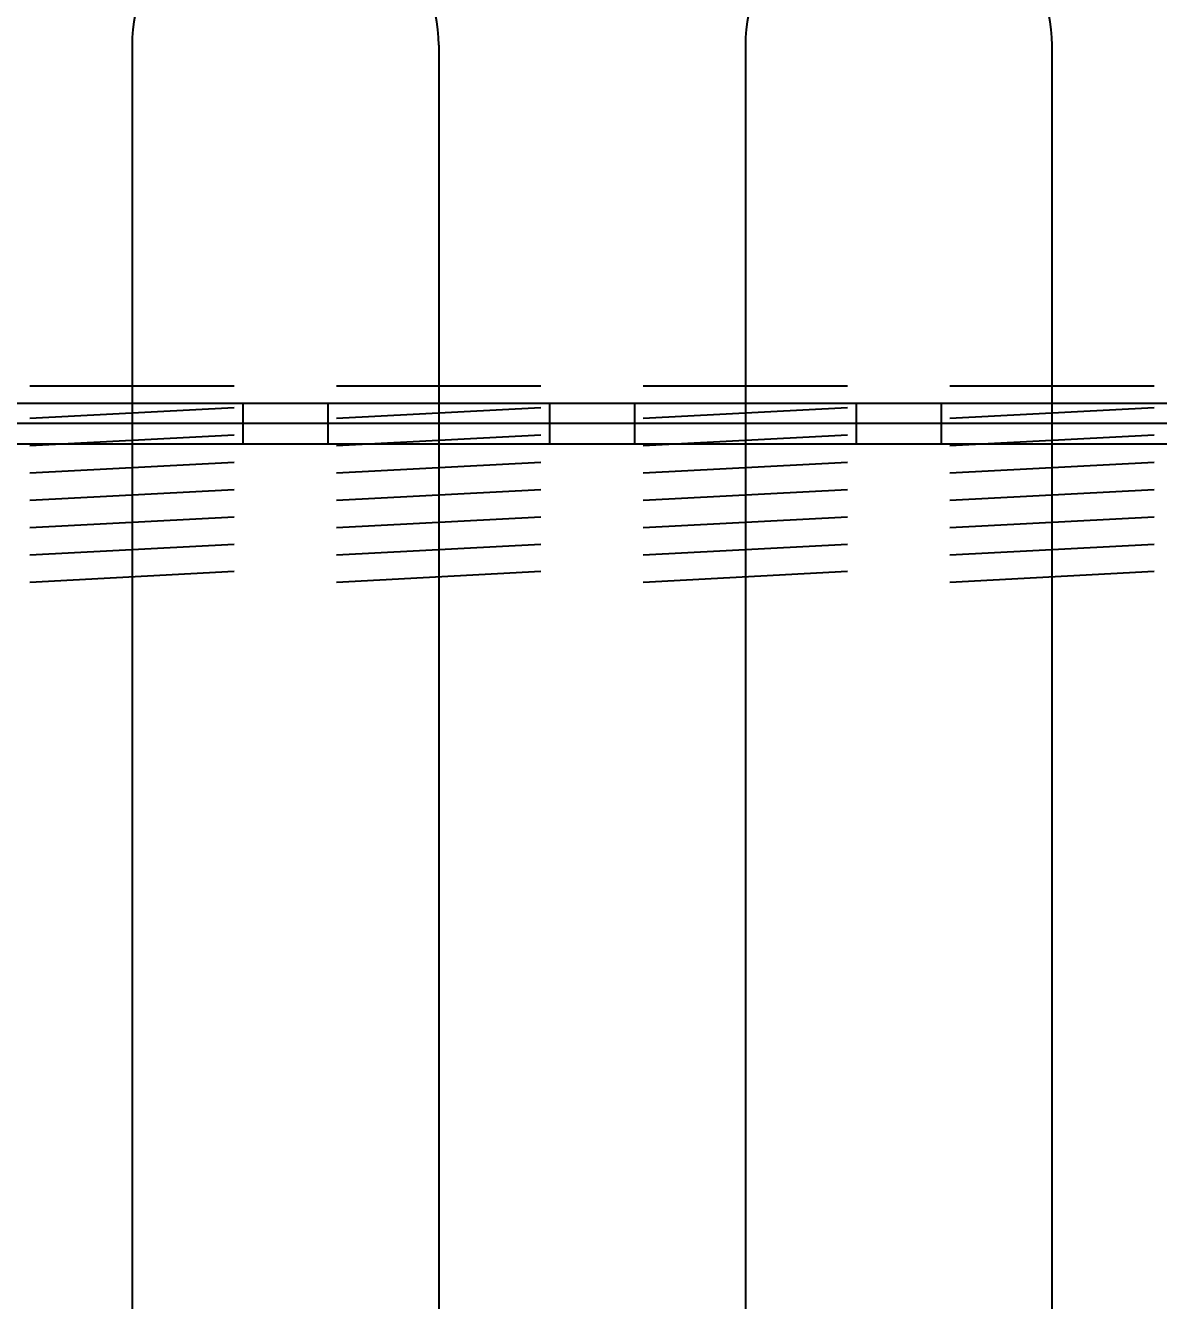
# Model space of a CAD drawing. Header units: millimetres. Extents: x 198973 to 311338, y 50799 to 196797.
# Drawn here: x 214620 to 214952.5, y 87846 to 88220.2 of the extents above; entities that cross this region are included whole.
import ezdxf

# ---------------------------------------------------------------- set-up
doc = ezdxf.new("R2010")
doc.units = ezdxf.units.MM
doc.header["$LTSCALE"] = 1000
doc.linetypes.add('CENTER', pattern=[2, 1.25, -0.25, 0.25, -0.25])
doc.linetypes.add('DOTE', pattern=[2.42, 2, -0.2, 0.02, -0.2])
for name, color, linetype in [('DOTE', 1, 'CENTER'), ('PUB_HATCH', 8, 'Continuous'), ('STAIR', 2, 'Continuous')]:
    doc.layers.add(name, color=color, linetype=linetype)
doc.styles.add('DIM_FONT', font='SIMPLEX.shx', dxfattribs={"width": 0.8})
doc.dimstyles.new('DIMN', dxfattribs={"dimtxt": 300, "dimasz": 1, "dimexe": 250, "dimexo": 300, "dimgap": 150, "dimtad": 1, "dimdec": 0, "dimzin": 0, "dimdsep": 46, "dimtxsty": 'DIM_FONT', "dimblk": '_DIMX', "dimcen": 0.09, "dimclrt": 7, "dimadec": 0, "dimazin": 0, "dimtfac": 1, "dimtdec": 0, "dimtix": 1, "dimtmove": 2, "dimatfit": 3, "dimldrblk": '_DIMX', "dimfxl": 1, "dimtolj": 1, "dimtzin": 0, "dimarcsym": 0})

# ---------------------------------------------------------------- blocks, each defined once
blk = doc.blocks.new('*D170')
at = {"layer": 'DEFPOINTS', "color": 0, "transparency": 16777216}
for p in [(220053.9, 103465.69), (218616.23, 101503.41), (208116.23, 81103.41)]:
    blk.add_point(p, dxfattribs=at)
at = {"layer": 'STAIR', "color": 0, "lineweight": -2, "transparency": 16777216}
for p, q in [((220053.9, 103463.69), (220053.9, 104644.26)), ((218616.23, 103461.69), (220053.9, 103463.69)), ((218616.23, 101803.41), (218616.23, 103461.69))]:
    blk.add_line(p, q, dxfattribs=at)
at = {"layer": 'STAIR', "color": 7, "transparency": 16777216, "insert": (219753.9, 104129.97), "char_height": 300, "attachment_point": 5, "rotation": 90, "style": 'DIM_FONT'}
blk.add_mtext('\\A1;10500', dxfattribs=at)
blk = doc.blocks.new('_DIMX')
blk.add_line((-150, 0), (150, 0))
at = {"const_width": 50}
blk.add_lwpolyline([(-70, -70), (70, 70)], dxfattribs=at)
blk = doc.blocks.new('*D171')
at = {"layer": 'DEFPOINTS', "color": 0, "transparency": 16777216}
for p in [(221109.59, 103729.45), (218616.23, 101503.41), (208116.23, 81103.41)]:
    blk.add_point(p, dxfattribs=at)
at = {"layer": 'STAIR', "color": 0, "lineweight": -2, "transparency": 16777216}
for p, q in [((221105.59, 101503.41), (221107.59, 103729.45)), ((221107.59, 103729.45), (222333.87, 103729.45)), ((218916.23, 101503.41), (221105.59, 101503.41))]:
    blk.add_line(p, q, dxfattribs=at)
at = {"layer": 'STAIR', "color": 7, "transparency": 16777216, "insert": (221796.73, 104029.45), "char_height": 300, "attachment_point": 5, "style": 'DIM_FONT'}
blk.add_mtext('\\A1;20400', dxfattribs=at)

msp = doc.modelspace()

# ---------------------------------------------------------------- linework, layer by layer
at = {"layer": 'DOTE', "linetype": 'DOTE'}
msp.add_line((221207.98, 88103.41), (204761.96, 88103.41), dxfattribs=at)
at = {"layer": 'PUB_HATCH'}
for p, q in [((214651.23, 88214.41), (214651.23, 87192.41)), ((214741.23, 88214.41), (214741.23, 87192.41)), ((214831.23, 88214.41), (214831.23, 87192.41)), ((214921.23, 87192.41), (214921.23, 88214.41)), ((213626.23, 88109.41), (215406.23, 88109.41)), ((213808.73, 88109.41), (215223.73, 88109.41)), ((213626.23, 88097.41), (215406.23, 88097.41))]:
    msp.add_line(p, q, dxfattribs=at)
at = {"layer": 'PUB_HATCH', "ltscale": 0.5}
for p, q in [((214621.23, 88114.41), (214681.23, 88114.41)), ((214621.23, 88114.41), (214681.23, 88114.41)), ((214621.23, 88114.41), (214681.23, 88114.41)), ((214621.23, 88114.41), (214681.23, 88114.41)), ((214621.23, 88114.41), (214681.23, 88114.41)), ((214621.23, 88114.41), (214681.23, 88114.41)), ((214621.23, 88114.41), (214681.23, 88114.41)), ((214621.23, 88114.41), (214681.23, 88114.41)), ((214621.23, 88114.41), (214681.23, 88114.41)), ((214621.23, 88114.41), (214681.23, 88114.41)), ((214621.23, 88114.41), (214681.23, 88114.41)), ((214621.23, 88114.41), (214681.23, 88114.41)), ((214621.23, 88114.41), (214681.23, 88114.41)), ((214621.23, 88114.41), (214681.23, 88114.41)), ((214621.23, 88114.41), (214681.23, 88114.41)), ((214621.23, 88114.41), (214681.23, 88114.41)), ((214621.23, 88114.41), (214681.23, 88114.41)), ((214621.23, 88114.41), (214681.23, 88114.41)), ((214621.23, 88114.41), (214681.23, 88114.41)), ((214621.23, 88114.41), (214681.23, 88114.41)), ((214621.23, 88114.41), (214681.23, 88114.41)), ((214621.23, 88114.41), (214681.23, 88114.41)), ((214621.23, 88114.41), (214681.23, 88114.41)), ((214621.23, 88114.41), (214681.23, 88114.41)), ((214621.23, 88114.41), (214681.23, 88114.41)), ((214621.23, 88114.41), (214681.23, 88114.41)), ((214711.23, 88114.41), (214771.23, 88114.41)), ((214711.23, 88114.41), (214771.23, 88114.41)), ((214711.23, 88114.41), (214771.23, 88114.41)), ((214711.23, 88114.41), (214771.23, 88114.41)), ((214711.23, 88114.41), (214771.23, 88114.41)), ((214711.23, 88114.41), (214771.23, 88114.41)), ((214711.23, 88114.41), (214771.23, 88114.41)), ((214711.23, 88114.41), (214771.23, 88114.41)), ((214711.23, 88114.41), (214771.23, 88114.41)), ((214711.23, 88114.41), (214771.23, 88114.41)), ((214711.23, 88114.41), (214771.23, 88114.41)), ((214711.23, 88114.41), (214771.23, 88114.41)), ((214711.23, 88114.41), (214771.23, 88114.41)), ((214711.23, 88114.41), (214771.23, 88114.41)), ((214711.23, 88114.41), (214771.23, 88114.41)), ((214711.23, 88114.41), (214771.23, 88114.41)), ((214711.23, 88114.41), (214771.23, 88114.41)), ((214711.23, 88114.41), (214771.23, 88114.41)), ((214711.23, 88114.41), (214771.23, 88114.41)), ((214711.23, 88114.41), (214771.23, 88114.41)), ((214711.23, 88114.41), (214771.23, 88114.41)), ((214711.23, 88114.41), (214771.23, 88114.41)), ((214711.23, 88114.41), (214771.23, 88114.41)), ((214711.23, 88114.41), (214771.23, 88114.41)), ((214711.23, 88114.41), (214771.23, 88114.41)), ((214711.23, 88114.41), (214771.23, 88114.41)), ((214801.23, 88114.41), (214861.23, 88114.41)), ((214801.23, 88114.41), (214861.23, 88114.41)), ((214801.23, 88114.41), (214861.23, 88114.41)), ((214801.23, 88114.41), (214861.23, 88114.41)), ((214801.23, 88114.41), (214861.23, 88114.41)), ((214801.23, 88114.41), (214861.23, 88114.41)), ((214801.23, 88114.41), (214861.23, 88114.41)), ((214801.23, 88114.41), (214861.23, 88114.41)), ((214801.23, 88114.41), (214861.23, 88114.41)), ((214801.23, 88114.41), (214861.23, 88114.41)), ((214801.23, 88114.41), (214861.23, 88114.41)), ((214801.23, 88114.41), (214861.23, 88114.41)), ((214801.23, 88114.41), (214861.23, 88114.41)), ((214801.23, 88114.41), (214861.23, 88114.41)), ((214801.23, 88114.41), (214861.23, 88114.41)), ((214801.23, 88114.41), (214861.23, 88114.41)), ((214801.23, 88114.41), (214861.23, 88114.41)), ((214801.23, 88114.41), (214861.23, 88114.41)), ((214801.23, 88114.41), (214861.23, 88114.41)), ((214801.23, 88114.41), (214861.23, 88114.41)), ((214801.23, 88114.41), (214861.23, 88114.41)), ((214801.23, 88114.41), (214861.23, 88114.41)), ((214801.23, 88114.41), (214861.23, 88114.41)), ((214801.23, 88114.41), (214861.23, 88114.41)), ((214801.23, 88114.41), (214861.23, 88114.41)), ((214801.23, 88114.41), (214861.23, 88114.41)), ((214891.23, 88114.41), (214951.23, 88114.41)), ((214891.23, 88114.41), (214951.23, 88114.41)), ((214891.23, 88114.41), (214951.23, 88114.41)), ((214891.23, 88114.41), (214951.23, 88114.41)), ((214891.23, 88114.41), (214951.23, 88114.41)), ((214891.23, 88114.41), (214951.23, 88114.41)), ((214891.23, 88114.41), (214951.23, 88114.41)), ((214891.23, 88114.41), (214951.23, 88114.41)), ((214891.23, 88114.41), (214951.23, 88114.41)), ((214891.23, 88114.41), (214951.23, 88114.41)), ((214891.23, 88114.41), (214951.23, 88114.41)), ((214891.23, 88114.41), (214951.23, 88114.41)), ((214891.23, 88114.41), (214951.23, 88114.41)), ((214891.23, 88114.41), (214951.23, 88114.41)), ((214891.23, 88114.41), (214951.23, 88114.41)), ((214891.23, 88114.41), (214951.23, 88114.41)), ((214891.23, 88114.41), (214951.23, 88114.41)), ((214891.23, 88114.41), (214951.23, 88114.41)), ((214891.23, 88114.41), (214951.23, 88114.41)), ((214891.23, 88114.41), (214951.23, 88114.41)), ((214891.23, 88114.41), (214951.23, 88114.41)), ((214891.23, 88114.41), (214951.23, 88114.41)), ((214891.23, 88114.41), (214951.23, 88114.41)), ((214891.23, 88114.41), (214951.23, 88114.41)), ((214891.23, 88114.41), (214951.23, 88114.41)), ((214891.23, 88114.41), (214951.23, 88114.41)), ((214681.23, 88107.99), (214621.23, 88104.84)), ((214681.23, 88107.99), (214621.23, 88104.84)), ((214681.23, 88107.99), (214621.23, 88104.84)), ((214681.23, 88107.99), (214621.23, 88104.84)), ((214681.23, 88107.99), (214621.23, 88104.84)), ((214681.23, 88107.99), (214621.23, 88104.84)), ((214681.23, 88107.99), (214621.23, 88104.84)), ((214681.23, 88107.99), (214621.23, 88104.84)), ((214681.23, 88107.99), (214621.23, 88104.84)), ((214681.23, 88107.99), (214621.23, 88104.84)), ((214681.23, 88107.99), (214621.23, 88104.84)), ((214681.23, 88107.99), (214621.23, 88104.84)), ((214681.23, 88107.99), (214621.23, 88104.84)), ((214681.23, 88107.99), (214621.23, 88104.84)), ((214681.23, 88107.99), (214621.23, 88104.84)), ((214681.23, 88107.99), (214621.23, 88104.84)), ((214681.23, 88107.99), (214621.23, 88104.84)), ((214681.23, 88107.99), (214621.23, 88104.84)), ((214681.23, 88107.99), (214621.23, 88104.84)), ((214681.23, 88107.99), (214621.23, 88104.84)), ((214681.23, 88107.99), (214621.23, 88104.84)), ((214681.23, 88107.99), (214621.23, 88104.84)), ((214681.23, 88107.99), (214621.23, 88104.84)), ((214681.23, 88107.99), (214621.23, 88104.84)), ((214681.23, 88107.99), (214621.23, 88104.84)), ((214681.23, 88107.99), (214621.23, 88104.84)), ((214683.73, 88109.41), (214683.73, 88097.41)), ((214708.73, 88109.41), (214708.73, 88097.41)), ((214771.23, 88107.99), (214711.23, 88104.84)), ((214771.23, 88107.99), (214711.23, 88104.84)), ((214771.23, 88107.99), (214711.23, 88104.84)), ((214771.23, 88107.99), (214711.23, 88104.84)), ((214771.23, 88107.99), (214711.23, 88104.84)), ((214771.23, 88107.99), (214711.23, 88104.84)), ((214771.23, 88107.99), (214711.23, 88104.84)), ((214771.23, 88107.99), (214711.23, 88104.84)), ((214771.23, 88107.99), (214711.23, 88104.84)), ((214771.23, 88107.99), (214711.23, 88104.84)), ((214771.23, 88107.99), (214711.23, 88104.84)), ((214771.23, 88107.99), (214711.23, 88104.84)), ((214771.23, 88107.99), (214711.23, 88104.84)), ((214771.23, 88107.99), (214711.23, 88104.84)), ((214771.23, 88107.99), (214711.23, 88104.84)), ((214771.23, 88107.99), (214711.23, 88104.84)), ((214771.23, 88107.99), (214711.23, 88104.84)), ((214771.23, 88107.99), (214711.23, 88104.84)), ((214771.23, 88107.99), (214711.23, 88104.84)), ((214771.23, 88107.99), (214711.23, 88104.84)), ((214771.23, 88107.99), (214711.23, 88104.84)), ((214771.23, 88107.99), (214711.23, 88104.84)), ((214771.23, 88107.99), (214711.23, 88104.84)), ((214771.23, 88107.99), (214711.23, 88104.84)), ((214771.23, 88107.99), (214711.23, 88104.84)), ((214771.23, 88107.99), (214711.23, 88104.84)), ((214773.73, 88109.41), (214773.73, 88097.41)), ((214798.73, 88109.41), (214798.73, 88097.41)), ((214861.23, 88107.99), (214801.23, 88104.84)), ((214861.23, 88107.99), (214801.23, 88104.84)), ((214861.23, 88107.99), (214801.23, 88104.84)), ((214861.23, 88107.99), (214801.23, 88104.84)), ((214861.23, 88107.99), (214801.23, 88104.84)), ((214861.23, 88107.99), (214801.23, 88104.84)), ((214861.23, 88107.99), (214801.23, 88104.84)), ((214861.23, 88107.99), (214801.23, 88104.84)), ((214861.23, 88107.99), (214801.23, 88104.84)), ((214861.23, 88107.99), (214801.23, 88104.84)), ((214861.23, 88107.99), (214801.23, 88104.84)), ((214861.23, 88107.99), (214801.23, 88104.84)), ((214861.23, 88107.99), (214801.23, 88104.84)), ((214861.23, 88107.99), (214801.23, 88104.84)), ((214861.23, 88107.99), (214801.23, 88104.84)), ((214861.23, 88107.99), (214801.23, 88104.84)), ((214861.23, 88107.99), (214801.23, 88104.84)), ((214861.23, 88107.99), (214801.23, 88104.84)), ((214861.23, 88107.99), (214801.23, 88104.84)), ((214861.23, 88107.99), (214801.23, 88104.84)), ((214861.23, 88107.99), (214801.23, 88104.84)), ((214861.23, 88107.99), (214801.23, 88104.84)), ((214861.23, 88107.99), (214801.23, 88104.84)), ((214861.23, 88107.99), (214801.23, 88104.84)), ((214861.23, 88107.99), (214801.23, 88104.84)), ((214861.23, 88107.99), (214801.23, 88104.84)), ((214863.73, 88109.41), (214863.73, 88097.41)), ((214888.73, 88109.41), (214888.73, 88097.41)), ((214951.23, 88107.99), (214891.23, 88104.84)), ((214951.23, 88107.99), (214891.23, 88104.84)), ((214951.23, 88107.99), (214891.23, 88104.84)), ((214951.23, 88107.99), (214891.23, 88104.84)), ((214951.23, 88107.99), (214891.23, 88104.84)), ((214951.23, 88107.99), (214891.23, 88104.84)), ((214951.23, 88107.99), (214891.23, 88104.84)), ((214951.23, 88107.99), (214891.23, 88104.84)), ((214951.23, 88107.99), (214891.23, 88104.84)), ((214951.23, 88107.99), (214891.23, 88104.84)), ((214951.23, 88107.99), (214891.23, 88104.84)), ((214951.23, 88107.99), (214891.23, 88104.84)), ((214951.23, 88107.99), (214891.23, 88104.84)), ((214951.23, 88107.99), (214891.23, 88104.84)), ((214951.23, 88107.99), (214891.23, 88104.84)), ((214951.23, 88107.99), (214891.23, 88104.84)), ((214951.23, 88107.99), (214891.23, 88104.84)), ((214951.23, 88107.99), (214891.23, 88104.84)), ((214951.23, 88107.99), (214891.23, 88104.84)), ((214951.23, 88107.99), (214891.23, 88104.84)), ((214951.23, 88107.99), (214891.23, 88104.84)), ((214951.23, 88107.99), (214891.23, 88104.84)), ((214951.23, 88107.99), (214891.23, 88104.84)), ((214951.23, 88107.99), (214891.23, 88104.84)), ((214951.23, 88107.99), (214891.23, 88104.84)), ((214951.23, 88107.99), (214891.23, 88104.84)), ((214681.23, 88099.98), (214621.23, 88096.83)), ((214681.23, 88099.98), (214621.23, 88096.83)), ((214681.23, 88099.98), (214621.23, 88096.83)), ((214681.23, 88099.98), (214621.23, 88096.83)), ((214681.23, 88099.98), (214621.23, 88096.83)), ((214681.23, 88099.98), (214621.23, 88096.83)), ((214681.23, 88099.98), (214621.23, 88096.83)), ((214681.23, 88099.98), (214621.23, 88096.83)), ((214681.23, 88099.98), (214621.23, 88096.83)), ((214681.23, 88099.98), (214621.23, 88096.83)), ((214681.23, 88099.98), (214621.23, 88096.83)), ((214681.23, 88099.98), (214621.23, 88096.83)), ((214681.23, 88099.98), (214621.23, 88096.83)), ((214681.23, 88099.98), (214621.23, 88096.83)), ((214681.23, 88099.98), (214621.23, 88096.83)), ((214681.23, 88099.98), (214621.23, 88096.83)), ((214681.23, 88099.98), (214621.23, 88096.83)), ((214681.23, 88099.98), (214621.23, 88096.83)), ((214681.23, 88099.98), (214621.23, 88096.83)), ((214681.23, 88099.98), (214621.23, 88096.83)), ((214681.23, 88099.98), (214621.23, 88096.83)), ((214681.23, 88099.98), (214621.23, 88096.83)), ((214681.23, 88099.98), (214621.23, 88096.83)), ((214681.23, 88099.98), (214621.23, 88096.83)), ((214681.23, 88099.98), (214621.23, 88096.83)), ((214681.23, 88099.98), (214621.23, 88096.83)), ((214771.23, 88099.98), (214711.23, 88096.83)), ((214771.23, 88099.98), (214711.23, 88096.83)), ((214771.23, 88099.98), (214711.23, 88096.83)), ((214771.23, 88099.98), (214711.23, 88096.83)), ((214771.23, 88099.98), (214711.23, 88096.83)), ((214771.23, 88099.98), (214711.23, 88096.83)), ((214771.23, 88099.98), (214711.23, 88096.83)), ((214771.23, 88099.98), (214711.23, 88096.83)), ((214771.23, 88099.98), (214711.23, 88096.83)), ((214771.23, 88099.98), (214711.23, 88096.83)), ((214771.23, 88099.98), (214711.23, 88096.83)), ((214771.23, 88099.98), (214711.23, 88096.83)), ((214771.23, 88099.98), (214711.23, 88096.83)), ((214771.23, 88099.98), (214711.23, 88096.83)), ((214771.23, 88099.98), (214711.23, 88096.83)), ((214771.23, 88099.98), (214711.23, 88096.83)), ((214771.23, 88099.98), (214711.23, 88096.83)), ((214771.23, 88099.98), (214711.23, 88096.83)), ((214771.23, 88099.98), (214711.23, 88096.83)), ((214771.23, 88099.98), (214711.23, 88096.83)), ((214771.23, 88099.98), (214711.23, 88096.83)), ((214771.23, 88099.98), (214711.23, 88096.83)), ((214771.23, 88099.98), (214711.23, 88096.83)), ((214771.23, 88099.98), (214711.23, 88096.83)), ((214771.23, 88099.98), (214711.23, 88096.83)), ((214771.23, 88099.98), (214711.23, 88096.83)), ((214861.23, 88099.98), (214801.23, 88096.83)), ((214861.23, 88099.98), (214801.23, 88096.83)), ((214861.23, 88099.98), (214801.23, 88096.83)), ((214861.23, 88099.98), (214801.23, 88096.83)), ((214861.23, 88099.98), (214801.23, 88096.83)), ((214861.23, 88099.98), (214801.23, 88096.83)), ((214861.23, 88099.98), (214801.23, 88096.83)), ((214861.23, 88099.98), (214801.23, 88096.83)), ((214861.23, 88099.98), (214801.23, 88096.83)), ((214861.23, 88099.98), (214801.23, 88096.83)), ((214861.23, 88099.98), (214801.23, 88096.83)), ((214861.23, 88099.98), (214801.23, 88096.83)), ((214861.23, 88099.98), (214801.23, 88096.83)), ((214861.23, 88099.98), (214801.23, 88096.83)), ((214861.23, 88099.98), (214801.23, 88096.83)), ((214861.23, 88099.98), (214801.23, 88096.83)), ((214861.23, 88099.98), (214801.23, 88096.83)), ((214861.23, 88099.98), (214801.23, 88096.83)), ((214861.23, 88099.98), (214801.23, 88096.83)), ((214861.23, 88099.98), (214801.23, 88096.83)), ((214861.23, 88099.98), (214801.23, 88096.83)), ((214861.23, 88099.98), (214801.23, 88096.83)), ((214861.23, 88099.98), (214801.23, 88096.83)), ((214861.23, 88099.98), (214801.23, 88096.83)), ((214861.23, 88099.98), (214801.23, 88096.83)), ((214861.23, 88099.98), (214801.23, 88096.83)), ((214951.23, 88099.98), (214891.23, 88096.83)), ((214951.23, 88099.98), (214891.23, 88096.83)), ((214951.23, 88099.98), (214891.23, 88096.83)), ((214951.23, 88099.98), (214891.23, 88096.83)), ((214951.23, 88099.98), (214891.23, 88096.83)), ((214951.23, 88099.98), (214891.23, 88096.83)), ((214951.23, 88099.98), (214891.23, 88096.83)), ((214951.23, 88099.98), (214891.23, 88096.83)), ((214951.23, 88099.98), (214891.23, 88096.83)), ((214951.23, 88099.98), (214891.23, 88096.83)), ((214951.23, 88099.98), (214891.23, 88096.83)), ((214951.23, 88099.98), (214891.23, 88096.83)), ((214951.23, 88099.98), (214891.23, 88096.83)), ((214951.23, 88099.98), (214891.23, 88096.83)), ((214951.23, 88099.98), (214891.23, 88096.83)), ((214951.23, 88099.98), (214891.23, 88096.83)), ((214951.23, 88099.98), (214891.23, 88096.83)), ((214951.23, 88099.98), (214891.23, 88096.83)), ((214951.23, 88099.98), (214891.23, 88096.83)), ((214951.23, 88099.98), (214891.23, 88096.83)), ((214951.23, 88099.98), (214891.23, 88096.83)), ((214951.23, 88099.98), (214891.23, 88096.83)), ((214951.23, 88099.98), (214891.23, 88096.83)), ((214951.23, 88099.98), (214891.23, 88096.83)), ((214951.23, 88099.98), (214891.23, 88096.83)), ((214951.23, 88099.98), (214891.23, 88096.83)), ((214681.23, 88091.97), (214621.23, 88088.82)), ((214681.23, 88091.97), (214621.23, 88088.82)), ((214681.23, 88091.97), (214621.23, 88088.82)), ((214681.23, 88091.97), (214621.23, 88088.82)), ((214681.23, 88091.97), (214621.23, 88088.82)), ((214681.23, 88091.97), (214621.23, 88088.82)), ((214681.23, 88091.97), (214621.23, 88088.82)), ((214681.23, 88091.97), (214621.23, 88088.82)), ((214681.23, 88091.97), (214621.23, 88088.82)), ((214681.23, 88091.97), (214621.23, 88088.82)), ((214681.23, 88091.97), (214621.23, 88088.82)), ((214681.23, 88091.97), (214621.23, 88088.82)), ((214681.23, 88091.97), (214621.23, 88088.82)), ((214681.23, 88091.97), (214621.23, 88088.82)), ((214681.23, 88091.97), (214621.23, 88088.82)), ((214681.23, 88091.97), (214621.23, 88088.82)), ((214681.23, 88091.97), (214621.23, 88088.82)), ((214681.23, 88091.97), (214621.23, 88088.82)), ((214681.23, 88091.97), (214621.23, 88088.82)), ((214681.23, 88091.97), (214621.23, 88088.82)), ((214681.23, 88091.97), (214621.23, 88088.82)), ((214681.23, 88091.97), (214621.23, 88088.82)), ((214681.23, 88091.97), (214621.23, 88088.82)), ((214681.23, 88091.97), (214621.23, 88088.82)), ((214681.23, 88091.97), (214621.23, 88088.82)), ((214681.23, 88091.97), (214621.23, 88088.82)), ((214771.23, 88091.97), (214711.23, 88088.82)), ((214771.23, 88091.97), (214711.23, 88088.82)), ((214771.23, 88091.97), (214711.23, 88088.82)), ((214771.23, 88091.97), (214711.23, 88088.82)), ((214771.23, 88091.97), (214711.23, 88088.82)), ((214771.23, 88091.97), (214711.23, 88088.82)), ((214771.23, 88091.97), (214711.23, 88088.82)), ((214771.23, 88091.97), (214711.23, 88088.82)), ((214771.23, 88091.97), (214711.23, 88088.82)), ((214771.23, 88091.97), (214711.23, 88088.82)), ((214771.23, 88091.97), (214711.23, 88088.82)), ((214771.23, 88091.97), (214711.23, 88088.82)), ((214771.23, 88091.97), (214711.23, 88088.82)), ((214771.23, 88091.97), (214711.23, 88088.82)), ((214771.23, 88091.97), (214711.23, 88088.82)), ((214771.23, 88091.97), (214711.23, 88088.82)), ((214771.23, 88091.97), (214711.23, 88088.82)), ((214771.23, 88091.97), (214711.23, 88088.82)), ((214771.23, 88091.97), (214711.23, 88088.82)), ((214771.23, 88091.97), (214711.23, 88088.82)), ((214771.23, 88091.97), (214711.23, 88088.82)), ((214771.23, 88091.97), (214711.23, 88088.82)), ((214771.23, 88091.97), (214711.23, 88088.82)), ((214771.23, 88091.97), (214711.23, 88088.82)), ((214771.23, 88091.97), (214711.23, 88088.82)), ((214771.23, 88091.97), (214711.23, 88088.82)), ((214861.23, 88091.97), (214801.23, 88088.82)), ((214861.23, 88091.97), (214801.23, 88088.82)), ((214861.23, 88091.97), (214801.23, 88088.82)), ((214861.23, 88091.97), (214801.23, 88088.82)), ((214861.23, 88091.97), (214801.23, 88088.82)), ((214861.23, 88091.97), (214801.23, 88088.82)), ((214861.23, 88091.97), (214801.23, 88088.82)), ((214861.23, 88091.97), (214801.23, 88088.82)), ((214861.23, 88091.97), (214801.23, 88088.82)), ((214861.23, 88091.97), (214801.23, 88088.82)), ((214861.23, 88091.97), (214801.23, 88088.82)), ((214861.23, 88091.97), (214801.23, 88088.82)), ((214861.23, 88091.97), (214801.23, 88088.82)), ((214861.23, 88091.97), (214801.23, 88088.82)), ((214861.23, 88091.97), (214801.23, 88088.82)), ((214861.23, 88091.97), (214801.23, 88088.82)), ((214861.23, 88091.97), (214801.23, 88088.82)), ((214861.23, 88091.97), (214801.23, 88088.82)), ((214861.23, 88091.97), (214801.23, 88088.82)), ((214861.23, 88091.97), (214801.23, 88088.82)), ((214861.23, 88091.97), (214801.23, 88088.82)), ((214861.23, 88091.97), (214801.23, 88088.82)), ((214861.23, 88091.97), (214801.23, 88088.82)), ((214861.23, 88091.97), (214801.23, 88088.82)), ((214861.23, 88091.97), (214801.23, 88088.82)), ((214861.23, 88091.97), (214801.23, 88088.82)), ((214951.23, 88091.97), (214891.23, 88088.82)), ((214951.23, 88091.97), (214891.23, 88088.82)), ((214951.23, 88091.97), (214891.23, 88088.82)), ((214951.23, 88091.97), (214891.23, 88088.82)), ((214951.23, 88091.97), (214891.23, 88088.82)), ((214951.23, 88091.97), (214891.23, 88088.82)), ((214951.23, 88091.97), (214891.23, 88088.82)), ((214951.23, 88091.97), (214891.23, 88088.82)), ((214951.23, 88091.97), (214891.23, 88088.82)), ((214951.23, 88091.97), (214891.23, 88088.82)), ((214951.23, 88091.97), (214891.23, 88088.82)), ((214951.23, 88091.97), (214891.23, 88088.82)), ((214951.23, 88091.97), (214891.23, 88088.82)), ((214951.23, 88091.97), (214891.23, 88088.82)), ((214951.23, 88091.97), (214891.23, 88088.82)), ((214951.23, 88091.97), (214891.23, 88088.82)), ((214951.23, 88091.97), (214891.23, 88088.82)), ((214951.23, 88091.97), (214891.23, 88088.82)), ((214951.23, 88091.97), (214891.23, 88088.82)), ((214951.23, 88091.97), (214891.23, 88088.82)), ((214951.23, 88091.97), (214891.23, 88088.82)), ((214951.23, 88091.97), (214891.23, 88088.82)), ((214951.23, 88091.97), (214891.23, 88088.82)), ((214951.23, 88091.97), (214891.23, 88088.82)), ((214951.23, 88091.97), (214891.23, 88088.82)), ((214951.23, 88091.97), (214891.23, 88088.82)), ((214681.23, 88083.95), (214621.23, 88080.81)), ((214681.23, 88083.95), (214621.23, 88080.81)), ((214681.23, 88083.95), (214621.23, 88080.81)), ((214681.23, 88083.95), (214621.23, 88080.81)), ((214681.23, 88083.95), (214621.23, 88080.81)), ((214681.23, 88083.95), (214621.23, 88080.81)), ((214681.23, 88083.95), (214621.23, 88080.81)), ((214681.23, 88083.95), (214621.23, 88080.81)), ((214681.23, 88083.95), (214621.23, 88080.81)), ((214681.23, 88083.95), (214621.23, 88080.81)), ((214681.23, 88083.95), (214621.23, 88080.81)), ((214681.23, 88083.95), (214621.23, 88080.81)), ((214681.23, 88083.95), (214621.23, 88080.81)), ((214681.23, 88083.95), (214621.23, 88080.81)), ((214681.23, 88083.95), (214621.23, 88080.81)), ((214681.23, 88083.95), (214621.23, 88080.81)), ((214681.23, 88083.95), (214621.23, 88080.81)), ((214681.23, 88083.95), (214621.23, 88080.81)), ((214681.23, 88083.95), (214621.23, 88080.81)), ((214681.23, 88083.95), (214621.23, 88080.81)), ((214681.23, 88083.95), (214621.23, 88080.81)), ((214681.23, 88083.95), (214621.23, 88080.81)), ((214681.23, 88083.95), (214621.23, 88080.81)), ((214681.23, 88083.95), (214621.23, 88080.81)), ((214681.23, 88083.95), (214621.23, 88080.81)), ((214681.23, 88083.95), (214621.23, 88080.81)), ((214771.23, 88083.95), (214711.23, 88080.81)), ((214771.23, 88083.95), (214711.23, 88080.81)), ((214771.23, 88083.95), (214711.23, 88080.81)), ((214771.23, 88083.95), (214711.23, 88080.81)), ((214771.23, 88083.95), (214711.23, 88080.81)), ((214771.23, 88083.95), (214711.23, 88080.81)), ((214771.23, 88083.95), (214711.23, 88080.81)), ((214771.23, 88083.95), (214711.23, 88080.81)), ((214771.23, 88083.95), (214711.23, 88080.81)), ((214771.23, 88083.95), (214711.23, 88080.81)), ((214771.23, 88083.95), (214711.23, 88080.81)), ((214771.23, 88083.95), (214711.23, 88080.81)), ((214771.23, 88083.95), (214711.23, 88080.81)), ((214771.23, 88083.95), (214711.23, 88080.81)), ((214771.23, 88083.95), (214711.23, 88080.81)), ((214771.23, 88083.95), (214711.23, 88080.81)), ((214771.23, 88083.95), (214711.23, 88080.81)), ((214771.23, 88083.95), (214711.23, 88080.81)), ((214771.23, 88083.95), (214711.23, 88080.81)), ((214771.23, 88083.95), (214711.23, 88080.81)), ((214771.23, 88083.95), (214711.23, 88080.81)), ((214771.23, 88083.95), (214711.23, 88080.81)), ((214771.23, 88083.95), (214711.23, 88080.81)), ((214771.23, 88083.95), (214711.23, 88080.81)), ((214771.23, 88083.95), (214711.23, 88080.81)), ((214771.23, 88083.95), (214711.23, 88080.81)), ((214861.23, 88083.95), (214801.23, 88080.81)), ((214861.23, 88083.95), (214801.23, 88080.81)), ((214861.23, 88083.95), (214801.23, 88080.81)), ((214861.23, 88083.95), (214801.23, 88080.81)), ((214861.23, 88083.95), (214801.23, 88080.81)), ((214861.23, 88083.95), (214801.23, 88080.81)), ((214861.23, 88083.95), (214801.23, 88080.81)), ((214861.23, 88083.95), (214801.23, 88080.81)), ((214861.23, 88083.95), (214801.23, 88080.81)), ((214861.23, 88083.95), (214801.23, 88080.81)), ((214861.23, 88083.95), (214801.23, 88080.81)), ((214861.23, 88083.95), (214801.23, 88080.81)), ((214861.23, 88083.95), (214801.23, 88080.81)), ((214861.23, 88083.95), (214801.23, 88080.81)), ((214861.23, 88083.95), (214801.23, 88080.81)), ((214861.23, 88083.95), (214801.23, 88080.81)), ((214861.23, 88083.95), (214801.23, 88080.81)), ((214861.23, 88083.95), (214801.23, 88080.81)), ((214861.23, 88083.95), (214801.23, 88080.81)), ((214861.23, 88083.95), (214801.23, 88080.81)), ((214861.23, 88083.95), (214801.23, 88080.81)), ((214861.23, 88083.95), (214801.23, 88080.81)), ((214861.23, 88083.95), (214801.23, 88080.81)), ((214861.23, 88083.95), (214801.23, 88080.81)), ((214861.23, 88083.95), (214801.23, 88080.81)), ((214861.23, 88083.95), (214801.23, 88080.81)), ((214951.23, 88083.95), (214891.23, 88080.81)), ((214951.23, 88083.95), (214891.23, 88080.81)), ((214951.23, 88083.95), (214891.23, 88080.81)), ((214951.23, 88083.95), (214891.23, 88080.81)), ((214951.23, 88083.95), (214891.23, 88080.81)), ((214951.23, 88083.95), (214891.23, 88080.81)), ((214951.23, 88083.95), (214891.23, 88080.81)), ((214951.23, 88083.95), (214891.23, 88080.81)), ((214951.23, 88083.95), (214891.23, 88080.81)), ((214951.23, 88083.95), (214891.23, 88080.81)), ((214951.23, 88083.95), (214891.23, 88080.81)), ((214951.23, 88083.95), (214891.23, 88080.81)), ((214951.23, 88083.95), (214891.23, 88080.81)), ((214951.23, 88083.95), (214891.23, 88080.81)), ((214951.23, 88083.95), (214891.23, 88080.81)), ((214951.23, 88083.95), (214891.23, 88080.81)), ((214951.23, 88083.95), (214891.23, 88080.81)), ((214951.23, 88083.95), (214891.23, 88080.81)), ((214951.23, 88083.95), (214891.23, 88080.81)), ((214951.23, 88083.95), (214891.23, 88080.81)), ((214951.23, 88083.95), (214891.23, 88080.81)), ((214951.23, 88083.95), (214891.23, 88080.81)), ((214951.23, 88083.95), (214891.23, 88080.81)), ((214951.23, 88083.95), (214891.23, 88080.81)), ((214951.23, 88083.95), (214891.23, 88080.81)), ((214951.23, 88083.95), (214891.23, 88080.81)), ((214681.23, 88075.94), (214621.23, 88072.8)), ((214681.23, 88075.94), (214621.23, 88072.8)), ((214681.23, 88075.94), (214621.23, 88072.8)), ((214681.23, 88075.94), (214621.23, 88072.8)), ((214681.23, 88075.94), (214621.23, 88072.8)), ((214681.23, 88075.94), (214621.23, 88072.8)), ((214681.23, 88075.94), (214621.23, 88072.8)), ((214681.23, 88075.94), (214621.23, 88072.8)), ((214681.23, 88075.94), (214621.23, 88072.8)), ((214681.23, 88075.94), (214621.23, 88072.8)), ((214681.23, 88075.94), (214621.23, 88072.8)), ((214681.23, 88075.94), (214621.23, 88072.8)), ((214681.23, 88075.94), (214621.23, 88072.8)), ((214681.23, 88075.94), (214621.23, 88072.8)), ((214681.23, 88075.94), (214621.23, 88072.8)), ((214681.23, 88075.94), (214621.23, 88072.8)), ((214681.23, 88075.94), (214621.23, 88072.8)), ((214681.23, 88075.94), (214621.23, 88072.8)), ((214681.23, 88075.94), (214621.23, 88072.8)), ((214681.23, 88075.94), (214621.23, 88072.8)), ((214681.23, 88075.94), (214621.23, 88072.8)), ((214681.23, 88075.94), (214621.23, 88072.8)), ((214681.23, 88075.94), (214621.23, 88072.8)), ((214681.23, 88075.94), (214621.23, 88072.8)), ((214681.23, 88075.94), (214621.23, 88072.8)), ((214681.23, 88075.94), (214621.23, 88072.8)), ((214771.23, 88075.94), (214711.23, 88072.8)), ((214771.23, 88075.94), (214711.23, 88072.8)), ((214771.23, 88075.94), (214711.23, 88072.8)), ((214771.23, 88075.94), (214711.23, 88072.8)), ((214771.23, 88075.94), (214711.23, 88072.8)), ((214771.23, 88075.94), (214711.23, 88072.8)), ((214771.23, 88075.94), (214711.23, 88072.8)), ((214771.23, 88075.94), (214711.23, 88072.8)), ((214771.23, 88075.94), (214711.23, 88072.8)), ((214771.23, 88075.94), (214711.23, 88072.8)), ((214771.23, 88075.94), (214711.23, 88072.8)), ((214771.23, 88075.94), (214711.23, 88072.8)), ((214771.23, 88075.94), (214711.23, 88072.8)), ((214771.23, 88075.94), (214711.23, 88072.8)), ((214771.23, 88075.94), (214711.23, 88072.8)), ((214771.23, 88075.94), (214711.23, 88072.8)), ((214771.23, 88075.94), (214711.23, 88072.8)), ((214771.23, 88075.94), (214711.23, 88072.8)), ((214771.23, 88075.94), (214711.23, 88072.8)), ((214771.23, 88075.94), (214711.23, 88072.8)), ((214771.23, 88075.94), (214711.23, 88072.8)), ((214771.23, 88075.94), (214711.23, 88072.8)), ((214771.23, 88075.94), (214711.23, 88072.8)), ((214771.23, 88075.94), (214711.23, 88072.8)), ((214771.23, 88075.94), (214711.23, 88072.8)), ((214771.23, 88075.94), (214711.23, 88072.8)), ((214861.23, 88075.94), (214801.23, 88072.8)), ((214861.23, 88075.94), (214801.23, 88072.8)), ((214861.23, 88075.94), (214801.23, 88072.8)), ((214861.23, 88075.94), (214801.23, 88072.8)), ((214861.23, 88075.94), (214801.23, 88072.8)), ((214861.23, 88075.94), (214801.23, 88072.8)), ((214861.23, 88075.94), (214801.23, 88072.8)), ((214861.23, 88075.94), (214801.23, 88072.8)), ((214861.23, 88075.94), (214801.23, 88072.8)), ((214861.23, 88075.94), (214801.23, 88072.8)), ((214861.23, 88075.94), (214801.23, 88072.8)), ((214861.23, 88075.94), (214801.23, 88072.8)), ((214861.23, 88075.94), (214801.23, 88072.8)), ((214861.23, 88075.94), (214801.23, 88072.8)), ((214861.23, 88075.94), (214801.23, 88072.8)), ((214861.23, 88075.94), (214801.23, 88072.8)), ((214861.23, 88075.94), (214801.23, 88072.8)), ((214861.23, 88075.94), (214801.23, 88072.8)), ((214861.23, 88075.94), (214801.23, 88072.8)), ((214861.23, 88075.94), (214801.23, 88072.8)), ((214861.23, 88075.94), (214801.23, 88072.8)), ((214861.23, 88075.94), (214801.23, 88072.8)), ((214861.23, 88075.94), (214801.23, 88072.8)), ((214861.23, 88075.94), (214801.23, 88072.8)), ((214861.23, 88075.94), (214801.23, 88072.8)), ((214861.23, 88075.94), (214801.23, 88072.8)), ((214951.23, 88075.94), (214891.23, 88072.8)), ((214951.23, 88075.94), (214891.23, 88072.8)), ((214951.23, 88075.94), (214891.23, 88072.8)), ((214951.23, 88075.94), (214891.23, 88072.8)), ((214951.23, 88075.94), (214891.23, 88072.8)), ((214951.23, 88075.94), (214891.23, 88072.8)), ((214951.23, 88075.94), (214891.23, 88072.8)), ((214951.23, 88075.94), (214891.23, 88072.8)), ((214951.23, 88075.94), (214891.23, 88072.8)), ((214951.23, 88075.94), (214891.23, 88072.8)), ((214951.23, 88075.94), (214891.23, 88072.8)), ((214951.23, 88075.94), (214891.23, 88072.8)), ((214951.23, 88075.94), (214891.23, 88072.8)), ((214951.23, 88075.94), (214891.23, 88072.8)), ((214951.23, 88075.94), (214891.23, 88072.8)), ((214951.23, 88075.94), (214891.23, 88072.8)), ((214951.23, 88075.94), (214891.23, 88072.8)), ((214951.23, 88075.94), (214891.23, 88072.8)), ((214951.23, 88075.94), (214891.23, 88072.8)), ((214951.23, 88075.94), (214891.23, 88072.8)), ((214951.23, 88075.94), (214891.23, 88072.8)), ((214951.23, 88075.94), (214891.23, 88072.8)), ((214951.23, 88075.94), (214891.23, 88072.8)), ((214951.23, 88075.94), (214891.23, 88072.8)), ((214951.23, 88075.94), (214891.23, 88072.8)), ((214951.23, 88075.94), (214891.23, 88072.8)), ((214681.23, 88067.93), (214621.23, 88064.79)), ((214681.23, 88067.93), (214621.23, 88064.79)), ((214681.23, 88067.93), (214621.23, 88064.79)), ((214681.23, 88067.93), (214621.23, 88064.79)), ((214681.23, 88067.93), (214621.23, 88064.79)), ((214681.23, 88067.93), (214621.23, 88064.79)), ((214681.23, 88067.93), (214621.23, 88064.79)), ((214681.23, 88067.93), (214621.23, 88064.79)), ((214681.23, 88067.93), (214621.23, 88064.79)), ((214681.23, 88067.93), (214621.23, 88064.79)), ((214681.23, 88067.93), (214621.23, 88064.79)), ((214681.23, 88067.93), (214621.23, 88064.79)), ((214681.23, 88067.93), (214621.23, 88064.79)), ((214681.23, 88067.93), (214621.23, 88064.79)), ((214681.23, 88067.93), (214621.23, 88064.79)), ((214681.23, 88067.93), (214621.23, 88064.79)), ((214681.23, 88067.93), (214621.23, 88064.79)), ((214681.23, 88067.93), (214621.23, 88064.79)), ((214681.23, 88067.93), (214621.23, 88064.79)), ((214681.23, 88067.93), (214621.23, 88064.79)), ((214681.23, 88067.93), (214621.23, 88064.79)), ((214681.23, 88067.93), (214621.23, 88064.79)), ((214681.23, 88067.93), (214621.23, 88064.79)), ((214681.23, 88067.93), (214621.23, 88064.79)), ((214681.23, 88067.93), (214621.23, 88064.79)), ((214681.23, 88067.93), (214621.23, 88064.79)), ((214771.23, 88067.93), (214711.23, 88064.79)), ((214771.23, 88067.93), (214711.23, 88064.79)), ((214771.23, 88067.93), (214711.23, 88064.79)), ((214771.23, 88067.93), (214711.23, 88064.79)), ((214771.23, 88067.93), (214711.23, 88064.79)), ((214771.23, 88067.93), (214711.23, 88064.79)), ((214771.23, 88067.93), (214711.23, 88064.79)), ((214771.23, 88067.93), (214711.23, 88064.79)), ((214771.23, 88067.93), (214711.23, 88064.79)), ((214771.23, 88067.93), (214711.23, 88064.79)), ((214771.23, 88067.93), (214711.23, 88064.79)), ((214771.23, 88067.93), (214711.23, 88064.79)), ((214771.23, 88067.93), (214711.23, 88064.79)), ((214771.23, 88067.93), (214711.23, 88064.79)), ((214771.23, 88067.93), (214711.23, 88064.79)), ((214771.23, 88067.93), (214711.23, 88064.79)), ((214771.23, 88067.93), (214711.23, 88064.79)), ((214771.23, 88067.93), (214711.23, 88064.79)), ((214771.23, 88067.93), (214711.23, 88064.79)), ((214771.23, 88067.93), (214711.23, 88064.79)), ((214771.23, 88067.93), (214711.23, 88064.79)), ((214771.23, 88067.93), (214711.23, 88064.79)), ((214771.23, 88067.93), (214711.23, 88064.79)), ((214771.23, 88067.93), (214711.23, 88064.79)), ((214771.23, 88067.93), (214711.23, 88064.79)), ((214771.23, 88067.93), (214711.23, 88064.79)), ((214861.23, 88067.93), (214801.23, 88064.79)), ((214861.23, 88067.93), (214801.23, 88064.79)), ((214861.23, 88067.93), (214801.23, 88064.79)), ((214861.23, 88067.93), (214801.23, 88064.79)), ((214861.23, 88067.93), (214801.23, 88064.79)), ((214861.23, 88067.93), (214801.23, 88064.79)), ((214861.23, 88067.93), (214801.23, 88064.79)), ((214861.23, 88067.93), (214801.23, 88064.79)), ((214861.23, 88067.93), (214801.23, 88064.79)), ((214861.23, 88067.93), (214801.23, 88064.79)), ((214861.23, 88067.93), (214801.23, 88064.79)), ((214861.23, 88067.93), (214801.23, 88064.79)), ((214861.23, 88067.93), (214801.23, 88064.79)), ((214861.23, 88067.93), (214801.23, 88064.79)), ((214861.23, 88067.93), (214801.23, 88064.79)), ((214861.23, 88067.93), (214801.23, 88064.79)), ((214861.23, 88067.93), (214801.23, 88064.79)), ((214861.23, 88067.93), (214801.23, 88064.79)), ((214861.23, 88067.93), (214801.23, 88064.79)), ((214861.23, 88067.93), (214801.23, 88064.79)), ((214861.23, 88067.93), (214801.23, 88064.79)), ((214861.23, 88067.93), (214801.23, 88064.79)), ((214861.23, 88067.93), (214801.23, 88064.79)), ((214861.23, 88067.93), (214801.23, 88064.79)), ((214861.23, 88067.93), (214801.23, 88064.79)), ((214861.23, 88067.93), (214801.23, 88064.79)), ((214951.23, 88067.93), (214891.23, 88064.79)), ((214951.23, 88067.93), (214891.23, 88064.79)), ((214951.23, 88067.93), (214891.23, 88064.79)), ((214951.23, 88067.93), (214891.23, 88064.79)), ((214951.23, 88067.93), (214891.23, 88064.79)), ((214951.23, 88067.93), (214891.23, 88064.79)), ((214951.23, 88067.93), (214891.23, 88064.79)), ((214951.23, 88067.93), (214891.23, 88064.79)), ((214951.23, 88067.93), (214891.23, 88064.79)), ((214951.23, 88067.93), (214891.23, 88064.79)), ((214951.23, 88067.93), (214891.23, 88064.79)), ((214951.23, 88067.93), (214891.23, 88064.79)), ((214951.23, 88067.93), (214891.23, 88064.79)), ((214951.23, 88067.93), (214891.23, 88064.79)), ((214951.23, 88067.93), (214891.23, 88064.79)), ((214951.23, 88067.93), (214891.23, 88064.79)), ((214951.23, 88067.93), (214891.23, 88064.79)), ((214951.23, 88067.93), (214891.23, 88064.79)), ((214951.23, 88067.93), (214891.23, 88064.79)), ((214951.23, 88067.93), (214891.23, 88064.79)), ((214951.23, 88067.93), (214891.23, 88064.79)), ((214951.23, 88067.93), (214891.23, 88064.79)), ((214951.23, 88067.93), (214891.23, 88064.79)), ((214951.23, 88067.93), (214891.23, 88064.79)), ((214951.23, 88067.93), (214891.23, 88064.79)), ((214951.23, 88067.93), (214891.23, 88064.79)), ((214681.23, 88059.92), (214621.23, 88056.78)), ((214681.23, 88059.92), (214621.23, 88056.78)), ((214681.23, 88059.92), (214621.23, 88056.78)), ((214681.23, 88059.92), (214621.23, 88056.78)), ((214681.23, 88059.92), (214621.23, 88056.78)), ((214681.23, 88059.92), (214621.23, 88056.78)), ((214681.23, 88059.92), (214621.23, 88056.78)), ((214681.23, 88059.92), (214621.23, 88056.78)), ((214681.23, 88059.92), (214621.23, 88056.78)), ((214681.23, 88059.92), (214621.23, 88056.78)), ((214681.23, 88059.92), (214621.23, 88056.78)), ((214681.23, 88059.92), (214621.23, 88056.78)), ((214681.23, 88059.92), (214621.23, 88056.78)), ((214681.23, 88059.92), (214621.23, 88056.78)), ((214681.23, 88059.92), (214621.23, 88056.78)), ((214681.23, 88059.92), (214621.23, 88056.78)), ((214681.23, 88059.92), (214621.23, 88056.78)), ((214681.23, 88059.92), (214621.23, 88056.78)), ((214681.23, 88059.92), (214621.23, 88056.78)), ((214681.23, 88059.92), (214621.23, 88056.78)), ((214681.23, 88059.92), (214621.23, 88056.78)), ((214681.23, 88059.92), (214621.23, 88056.78)), ((214681.23, 88059.92), (214621.23, 88056.78)), ((214681.23, 88059.92), (214621.23, 88056.78)), ((214681.23, 88059.92), (214621.23, 88056.78)), ((214681.23, 88059.92), (214621.23, 88056.78)), ((214771.23, 88059.92), (214711.23, 88056.78)), ((214771.23, 88059.92), (214711.23, 88056.78)), ((214771.23, 88059.92), (214711.23, 88056.78)), ((214771.23, 88059.92), (214711.23, 88056.78)), ((214771.23, 88059.92), (214711.23, 88056.78)), ((214771.23, 88059.92), (214711.23, 88056.78)), ((214771.23, 88059.92), (214711.23, 88056.78)), ((214771.23, 88059.92), (214711.23, 88056.78)), ((214771.23, 88059.92), (214711.23, 88056.78)), ((214771.23, 88059.92), (214711.23, 88056.78)), ((214771.23, 88059.92), (214711.23, 88056.78)), ((214771.23, 88059.92), (214711.23, 88056.78)), ((214771.23, 88059.92), (214711.23, 88056.78)), ((214771.23, 88059.92), (214711.23, 88056.78)), ((214771.23, 88059.92), (214711.23, 88056.78)), ((214771.23, 88059.92), (214711.23, 88056.78)), ((214771.23, 88059.92), (214711.23, 88056.78)), ((214771.23, 88059.92), (214711.23, 88056.78)), ((214771.23, 88059.92), (214711.23, 88056.78)), ((214771.23, 88059.92), (214711.23, 88056.78)), ((214771.23, 88059.92), (214711.23, 88056.78)), ((214771.23, 88059.92), (214711.23, 88056.78)), ((214771.23, 88059.92), (214711.23, 88056.78)), ((214771.23, 88059.92), (214711.23, 88056.78)), ((214771.23, 88059.92), (214711.23, 88056.78)), ((214771.23, 88059.92), (214711.23, 88056.78)), ((214861.23, 88059.92), (214801.23, 88056.78)), ((214861.23, 88059.92), (214801.23, 88056.78)), ((214861.23, 88059.92), (214801.23, 88056.78)), ((214861.23, 88059.92), (214801.23, 88056.78)), ((214861.23, 88059.92), (214801.23, 88056.78)), ((214861.23, 88059.92), (214801.23, 88056.78)), ((214861.23, 88059.92), (214801.23, 88056.78)), ((214861.23, 88059.92), (214801.23, 88056.78)), ((214861.23, 88059.92), (214801.23, 88056.78)), ((214861.23, 88059.92), (214801.23, 88056.78)), ((214861.23, 88059.92), (214801.23, 88056.78)), ((214861.23, 88059.92), (214801.23, 88056.78)), ((214861.23, 88059.92), (214801.23, 88056.78)), ((214861.23, 88059.92), (214801.23, 88056.78)), ((214861.23, 88059.92), (214801.23, 88056.78)), ((214861.23, 88059.92), (214801.23, 88056.78)), ((214861.23, 88059.92), (214801.23, 88056.78)), ((214861.23, 88059.92), (214801.23, 88056.78)), ((214861.23, 88059.92), (214801.23, 88056.78)), ((214861.23, 88059.92), (214801.23, 88056.78)), ((214861.23, 88059.92), (214801.23, 88056.78)), ((214861.23, 88059.92), (214801.23, 88056.78)), ((214861.23, 88059.92), (214801.23, 88056.78)), ((214861.23, 88059.92), (214801.23, 88056.78)), ((214861.23, 88059.92), (214801.23, 88056.78)), ((214861.23, 88059.92), (214801.23, 88056.78)), ((214951.23, 88059.92), (214891.23, 88056.78)), ((214951.23, 88059.92), (214891.23, 88056.78)), ((214951.23, 88059.92), (214891.23, 88056.78)), ((214951.23, 88059.92), (214891.23, 88056.78)), ((214951.23, 88059.92), (214891.23, 88056.78)), ((214951.23, 88059.92), (214891.23, 88056.78)), ((214951.23, 88059.92), (214891.23, 88056.78)), ((214951.23, 88059.92), (214891.23, 88056.78)), ((214951.23, 88059.92), (214891.23, 88056.78)), ((214951.23, 88059.92), (214891.23, 88056.78)), ((214951.23, 88059.92), (214891.23, 88056.78)), ((214951.23, 88059.92), (214891.23, 88056.78)), ((214951.23, 88059.92), (214891.23, 88056.78)), ((214951.23, 88059.92), (214891.23, 88056.78)), ((214951.23, 88059.92), (214891.23, 88056.78)), ((214951.23, 88059.92), (214891.23, 88056.78)), ((214951.23, 88059.92), (214891.23, 88056.78)), ((214951.23, 88059.92), (214891.23, 88056.78)), ((214951.23, 88059.92), (214891.23, 88056.78)), ((214951.23, 88059.92), (214891.23, 88056.78)), ((214951.23, 88059.92), (214891.23, 88056.78)), ((214951.23, 88059.92), (214891.23, 88056.78)), ((214951.23, 88059.92), (214891.23, 88056.78)), ((214951.23, 88059.92), (214891.23, 88056.78)), ((214951.23, 88059.92), (214891.23, 88056.78)), ((214951.23, 88059.92), (214891.23, 88056.78))]:
    msp.add_line(p, q, dxfattribs=at)
at = {"layer": 'PUB_HATCH'}
for centre in [(214696.23, 88214.41), (214876.23, 88214.41)]:
    msp.add_arc(centre, 45, 0, 180, dxfattribs=at)

# ---------------------------------------------------------------- dimensions: what is measured, and where the dimension line sits
at = {"layer": 'STAIR'}
for offset, dtype, picture, middle in [((1437.68, 1962.27), 1, '*D170', (219753.9, 104129.97)), ((2493.36, 2226.03), 0, '*D171', (221796.73, 104029.45))]:
    dim = msp.add_ordinate_dim(feature_location=(218616.23, 101503.41), offset=offset, dtype=dtype, origin=(208116.23, 81103.41), dimstyle='DIMN', dxfattribs=at)
    dim.commit()
    dim.dimension.update_dxf_attribs({"geometry": picture, "text_midpoint": middle})

doc.saveas('drawing.dxf')
